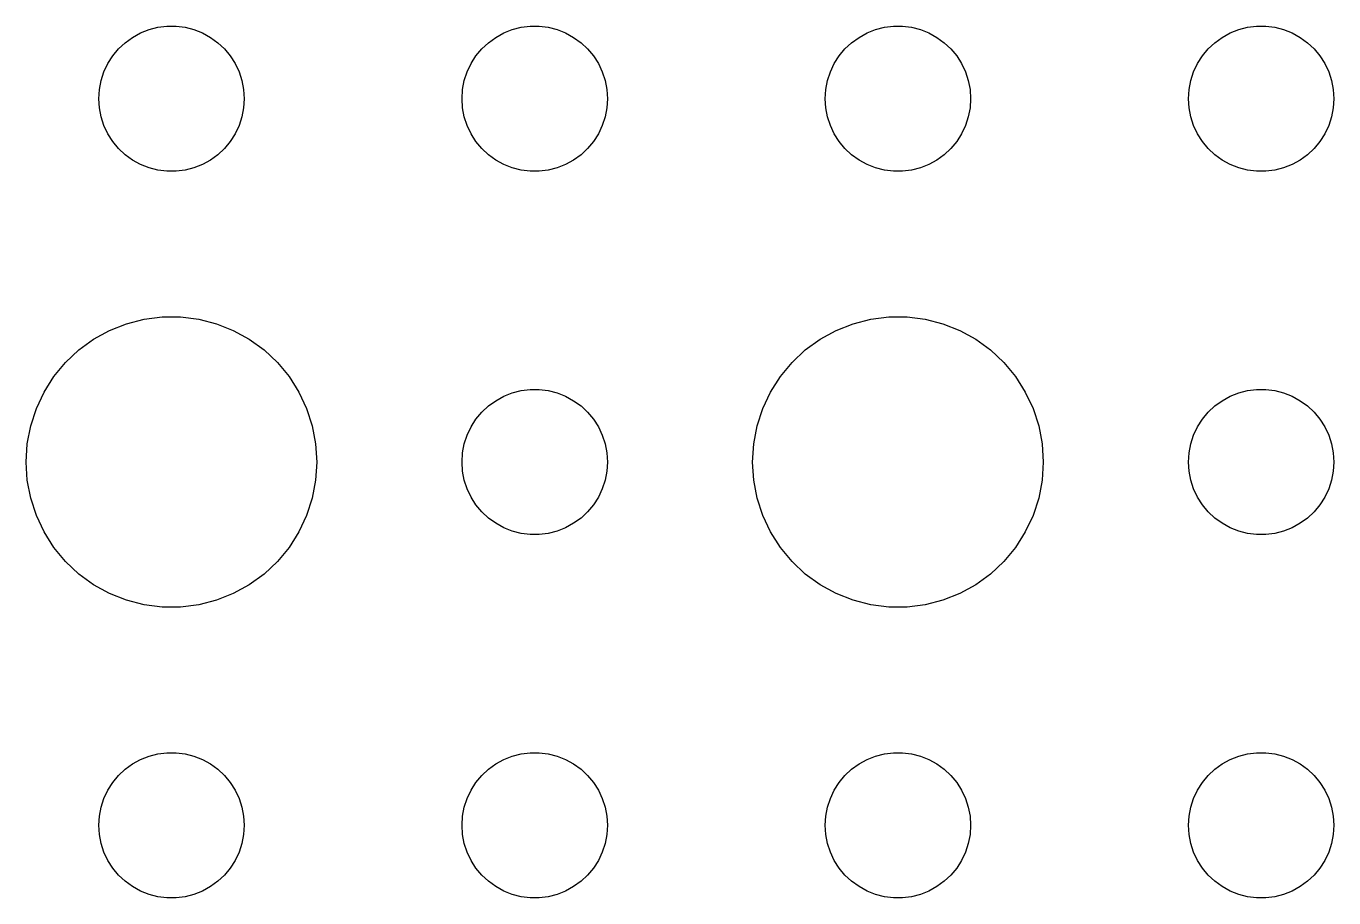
# Model space of a CAD drawing. Header units: metres. Extents: x -134 to 134, y 176 to 394.
# Drawn here: x -100.5 to -73.5, y 204 to 222 of the extents above; entities that cross this region are included whole.
import ezdxf

# ---------------------------------------------------------------- set-up
doc = ezdxf.new("R2010")
doc.units = ezdxf.units.M

msp = doc.modelspace()

# ---------------------------------------------------------------- linework, layer by layer
for p, q in [((-97.9635, 221.927), (-97.7811, 221.973)), ((-97.7811, 221.973), (-97.5942, 221.997)), ((-97.5942, 221.997), (-97.4058, 221.997)), ((-97.4058, 221.997), (-97.2189, 221.973)), ((-97.2189, 221.973), (-97.0365, 221.927)), ((-90.4635, 221.927), (-90.2811, 221.973)), ((-90.2811, 221.973), (-90.0942, 221.997)), ((-90.0942, 221.997), (-89.9058, 221.997)), ((-89.9058, 221.997), (-89.7189, 221.973)), ((-89.7189, 221.973), (-89.5365, 221.927)), ((-82.9635, 221.927), (-82.7811, 221.973)), ((-82.7811, 221.973), (-82.5942, 221.997)), ((-82.5942, 221.997), (-82.4058, 221.997)), ((-82.4058, 221.997), (-82.2189, 221.973)), ((-82.2189, 221.973), (-82.0365, 221.927)), ((-75.4635, 221.927), (-75.2811, 221.973)), ((-75.2811, 221.973), (-75.0942, 221.997)), ((-75.0942, 221.997), (-74.9058, 221.997)), ((-74.9058, 221.997), (-74.7189, 221.973)), ((-74.7189, 221.973), (-74.5365, 221.927)), ((-98.4561, 221.656), (-98.3037, 221.766)), ((-98.3037, 221.766), (-98.1387, 221.857)), ((-98.1387, 221.857), (-97.9635, 221.927)), ((-97.0365, 221.927), (-96.8613, 221.857)), ((-96.8613, 221.857), (-96.6963, 221.766)), ((-96.6963, 221.766), (-96.5439, 221.656)), ((-90.9561, 221.656), (-90.8037, 221.766)), ((-90.8037, 221.766), (-90.6387, 221.857)), ((-90.6387, 221.857), (-90.4635, 221.927)), ((-89.5365, 221.927), (-89.3613, 221.857)), ((-89.3613, 221.857), (-89.1963, 221.766)), ((-89.1963, 221.766), (-89.0439, 221.656)), ((-83.4561, 221.656), (-83.3037, 221.766)), ((-83.3037, 221.766), (-83.1387, 221.857)), ((-83.1387, 221.857), (-82.9635, 221.927)), ((-82.0365, 221.927), (-81.8613, 221.857)), ((-81.8613, 221.857), (-81.6963, 221.766)), ((-81.6963, 221.766), (-81.5439, 221.656)), ((-75.9561, 221.656), (-75.8037, 221.766)), ((-75.8037, 221.766), (-75.6387, 221.857)), ((-75.6387, 221.857), (-75.4635, 221.927)), ((-74.5365, 221.927), (-74.3613, 221.857)), ((-74.3613, 221.857), (-74.1963, 221.766)), ((-74.1963, 221.766), (-74.0439, 221.656)), ((-98.7135, 221.382), (-98.5934, 221.527)), ((-98.5934, 221.527), (-98.4561, 221.656)), ((-96.5439, 221.656), (-96.4065, 221.527)), ((-96.4065, 221.527), (-96.2865, 221.382)), ((-91.2135, 221.382), (-91.0934, 221.527)), ((-91.0934, 221.527), (-90.9561, 221.656)), ((-89.0439, 221.656), (-88.9065, 221.527)), ((-88.9065, 221.527), (-88.7865, 221.382)), ((-83.7135, 221.382), (-83.5934, 221.527)), ((-83.5934, 221.527), (-83.4561, 221.656)), ((-81.5439, 221.656), (-81.4065, 221.527)), ((-81.4065, 221.527), (-81.2865, 221.382)), ((-76.2135, 221.382), (-76.0934, 221.527)), ((-76.0934, 221.527), (-75.9561, 221.656)), ((-74.0439, 221.656), (-73.9065, 221.527)), ((-73.9065, 221.527), (-73.7865, 221.382)), ((-98.8947, 221.052), (-98.8145, 221.223)), ((-98.8145, 221.223), (-98.7135, 221.382)), ((-96.2865, 221.382), (-96.1855, 221.223)), ((-96.1855, 221.223), (-96.1053, 221.052)), ((-91.3947, 221.052), (-91.3145, 221.223)), ((-91.3145, 221.223), (-91.2135, 221.382)), ((-88.7865, 221.382), (-88.6855, 221.223)), ((-88.6855, 221.223), (-88.6053, 221.052)), ((-83.8947, 221.052), (-83.8145, 221.223)), ((-83.8145, 221.223), (-83.7135, 221.382)), ((-81.2865, 221.382), (-81.1855, 221.223)), ((-81.1855, 221.223), (-81.1053, 221.052)), ((-76.3947, 221.052), (-76.3145, 221.223)), ((-76.3145, 221.223), (-76.2135, 221.382)), ((-73.7865, 221.382), (-73.6855, 221.223)), ((-73.6855, 221.223), (-73.6053, 221.052)), ((-98.9882, 220.688), (-98.9529, 220.873)), ((-98.9529, 220.873), (-98.8947, 221.052)), ((-96.1053, 221.052), (-96.0471, 220.873)), ((-96.0471, 220.873), (-96.0118, 220.688)), ((-91.4882, 220.688), (-91.4529, 220.873)), ((-91.4529, 220.873), (-91.3947, 221.052)), ((-88.6053, 221.052), (-88.5471, 220.873)), ((-88.5471, 220.873), (-88.5118, 220.688)), ((-83.9882, 220.688), (-83.9529, 220.873)), ((-83.9529, 220.873), (-83.8947, 221.052)), ((-81.1053, 221.052), (-81.0471, 220.873)), ((-81.0471, 220.873), (-81.0118, 220.688)), ((-76.4882, 220.688), (-76.4529, 220.873)), ((-76.4529, 220.873), (-76.3947, 221.052)), ((-73.6053, 221.052), (-73.5471, 220.873)), ((-73.5471, 220.873), (-73.5118, 220.688)), ((-99, 220.5), (-98.9882, 220.688)), ((-96.0118, 220.688), (-96, 220.5)), ((-91.5, 220.5), (-91.4882, 220.688)), ((-88.5118, 220.688), (-88.5, 220.5)), ((-84, 220.5), (-83.9882, 220.688)), ((-81.0118, 220.688), (-81, 220.5)), ((-76.5, 220.5), (-76.4882, 220.688)), ((-73.5118, 220.688), (-73.5, 220.5)), ((-98.9882, 220.312), (-99, 220.5)), ((-96, 220.5), (-96.0118, 220.312)), ((-91.4882, 220.312), (-91.5, 220.5)), ((-88.5, 220.5), (-88.5118, 220.312)), ((-83.9882, 220.312), (-84, 220.5)), ((-81, 220.5), (-81.0118, 220.312)), ((-76.4882, 220.312), (-76.5, 220.5)), ((-73.5, 220.5), (-73.5118, 220.312)), ((-98.9529, 220.127), (-98.9882, 220.312)), ((-98.8947, 219.948), (-98.9529, 220.127)), ((-96.0471, 220.127), (-96.1053, 219.948)), ((-96.0118, 220.312), (-96.0471, 220.127)), ((-91.4529, 220.127), (-91.4882, 220.312)), ((-91.3947, 219.948), (-91.4529, 220.127)), ((-88.5471, 220.127), (-88.6053, 219.948)), ((-88.5118, 220.312), (-88.5471, 220.127)), ((-83.9529, 220.127), (-83.9882, 220.312)), ((-83.8947, 219.948), (-83.9529, 220.127)), ((-81.0471, 220.127), (-81.1053, 219.948)), ((-81.0118, 220.312), (-81.0471, 220.127)), ((-76.4529, 220.127), (-76.4882, 220.312)), ((-76.3947, 219.948), (-76.4529, 220.127)), ((-73.5471, 220.127), (-73.6053, 219.948)), ((-73.5118, 220.312), (-73.5471, 220.127)), ((-98.8145, 219.777), (-98.8947, 219.948)), ((-96.1053, 219.948), (-96.1855, 219.777)), ((-91.3145, 219.777), (-91.3947, 219.948)), ((-88.6053, 219.948), (-88.6855, 219.777)), ((-83.8145, 219.777), (-83.8947, 219.948)), ((-81.1053, 219.948), (-81.1855, 219.777)), ((-76.3145, 219.777), (-76.3947, 219.948)), ((-73.6053, 219.948), (-73.6855, 219.777)), ((-98.7135, 219.618), (-98.8145, 219.777)), ((-98.5934, 219.473), (-98.7135, 219.618)), ((-96.2865, 219.618), (-96.4065, 219.473)), ((-96.1855, 219.777), (-96.2865, 219.618)), ((-91.2135, 219.618), (-91.3145, 219.777)), ((-91.0934, 219.473), (-91.2135, 219.618)), ((-88.7865, 219.618), (-88.9065, 219.473)), ((-88.6855, 219.777), (-88.7865, 219.618)), ((-83.7135, 219.618), (-83.8145, 219.777)), ((-83.5934, 219.473), (-83.7135, 219.618)), ((-81.2865, 219.618), (-81.4065, 219.473)), ((-81.1855, 219.777), (-81.2865, 219.618)), ((-76.2135, 219.618), (-76.3145, 219.777)), ((-76.0934, 219.473), (-76.2135, 219.618)), ((-73.7865, 219.618), (-73.9065, 219.473)), ((-73.6855, 219.777), (-73.7865, 219.618)), ((-98.4561, 219.344), (-98.5934, 219.473)), ((-98.3037, 219.234), (-98.4561, 219.344)), ((-96.5439, 219.344), (-96.6963, 219.234)), ((-96.4065, 219.473), (-96.5439, 219.344)), ((-90.9561, 219.344), (-91.0934, 219.473)), ((-90.8037, 219.234), (-90.9561, 219.344)), ((-89.0439, 219.344), (-89.1963, 219.234)), ((-88.9065, 219.473), (-89.0439, 219.344)), ((-83.4561, 219.344), (-83.5934, 219.473)), ((-83.3037, 219.234), (-83.4561, 219.344)), ((-81.5439, 219.344), (-81.6963, 219.234)), ((-81.4065, 219.473), (-81.5439, 219.344)), ((-75.9561, 219.344), (-76.0934, 219.473)), ((-75.8037, 219.234), (-75.9561, 219.344)), ((-74.0439, 219.344), (-74.1963, 219.234)), ((-73.9065, 219.473), (-74.0439, 219.344)), ((-98.1387, 219.143), (-98.3037, 219.234)), ((-97.9635, 219.073), (-98.1387, 219.143)), ((-97.7811, 219.027), (-97.9635, 219.073)), ((-97.5942, 219.003), (-97.7811, 219.027)), ((-97.4058, 219.003), (-97.5942, 219.003)), ((-97.2189, 219.027), (-97.4058, 219.003)), ((-97.0365, 219.073), (-97.2189, 219.027)), ((-96.8613, 219.143), (-97.0365, 219.073)), ((-96.6963, 219.234), (-96.8613, 219.143)), ((-90.6387, 219.143), (-90.8037, 219.234)), ((-90.4635, 219.073), (-90.6387, 219.143)), ((-90.2811, 219.027), (-90.4635, 219.073)), ((-90.0942, 219.003), (-90.2811, 219.027)), ((-89.9058, 219.003), (-90.0942, 219.003)), ((-89.7189, 219.027), (-89.9058, 219.003)), ((-89.5365, 219.073), (-89.7189, 219.027)), ((-89.3613, 219.143), (-89.5365, 219.073)), ((-89.1963, 219.234), (-89.3613, 219.143)), ((-83.1387, 219.143), (-83.3037, 219.234)), ((-82.9635, 219.073), (-83.1387, 219.143)), ((-82.7811, 219.027), (-82.9635, 219.073)), ((-82.5942, 219.003), (-82.7811, 219.027)), ((-82.4058, 219.003), (-82.5942, 219.003)), ((-82.2189, 219.027), (-82.4058, 219.003)), ((-82.0365, 219.073), (-82.2189, 219.027)), ((-81.8613, 219.143), (-82.0365, 219.073)), ((-81.6963, 219.234), (-81.8613, 219.143)), ((-75.6387, 219.143), (-75.8037, 219.234)), ((-75.4635, 219.073), (-75.6387, 219.143)), ((-75.2811, 219.027), (-75.4635, 219.073)), ((-75.0942, 219.003), (-75.2811, 219.027)), ((-74.9058, 219.003), (-75.0942, 219.003)), ((-74.7189, 219.027), (-74.9058, 219.003)), ((-74.5365, 219.073), (-74.7189, 219.027)), ((-74.3613, 219.143), (-74.5365, 219.073)), ((-74.1963, 219.234), (-74.3613, 219.143)), ((-98.7773, 215.714), (-98.427, 215.853)), ((-98.427, 215.853), (-98.0621, 215.947)), ((-98.0621, 215.947), (-97.6884, 215.994)), ((-97.6884, 215.994), (-97.3116, 215.994)), ((-97.3116, 215.994), (-96.9379, 215.947)), ((-96.9379, 215.947), (-96.573, 215.853)), ((-96.573, 215.853), (-96.2227, 215.714)), ((-83.7773, 215.714), (-83.427, 215.853)), ((-83.427, 215.853), (-83.0621, 215.947)), ((-83.0621, 215.947), (-82.6884, 215.994)), ((-82.6884, 215.994), (-82.3116, 215.994)), ((-82.3116, 215.994), (-81.9379, 215.947)), ((-81.9379, 215.947), (-81.573, 215.853)), ((-81.573, 215.853), (-81.2227, 215.714)), ((-99.4123, 215.312), (-99.1075, 215.533)), ((-99.1075, 215.533), (-98.7773, 215.714)), ((-96.2227, 215.714), (-95.8925, 215.533)), ((-95.8925, 215.533), (-95.5877, 215.312)), ((-84.4123, 215.312), (-84.1075, 215.533)), ((-84.1075, 215.533), (-83.7773, 215.714)), ((-81.2227, 215.714), (-80.8925, 215.533)), ((-80.8925, 215.533), (-80.5877, 215.312)), ((-99.6869, 215.054), (-99.4123, 215.312)), ((-95.5877, 215.312), (-95.3131, 215.054)), ((-84.6869, 215.054), (-84.4123, 215.312)), ((-80.5877, 215.312), (-80.3131, 215.054)), ((-99.927, 214.763), (-99.6869, 215.054)), ((-95.3131, 215.054), (-95.073, 214.763)), ((-84.927, 214.763), (-84.6869, 215.054)), ((-80.3131, 215.054), (-80.073, 214.763)), ((-100.129, 214.445), (-99.927, 214.763)), ((-95.073, 214.763), (-94.8711, 214.445)), ((-85.1289, 214.445), (-84.927, 214.763)), ((-80.073, 214.763), (-79.8711, 214.445)), ((-100.289, 214.104), (-100.129, 214.445)), ((-94.8711, 214.445), (-94.7107, 214.104)), ((-90.6387, 214.357), (-90.4635, 214.427)), ((-90.4635, 214.427), (-90.2811, 214.473)), ((-90.2811, 214.473), (-90.0942, 214.497)), ((-90.0942, 214.497), (-89.9058, 214.497)), ((-89.9058, 214.497), (-89.7189, 214.473)), ((-89.7189, 214.473), (-89.5365, 214.427)), ((-89.5365, 214.427), (-89.3613, 214.357)), ((-85.2893, 214.104), (-85.1289, 214.445)), ((-79.8711, 214.445), (-79.7107, 214.104)), ((-75.6387, 214.357), (-75.4635, 214.427)), ((-75.4635, 214.427), (-75.2811, 214.473)), ((-75.2811, 214.473), (-75.0942, 214.497)), ((-75.0942, 214.497), (-74.9058, 214.497)), ((-74.9058, 214.497), (-74.7189, 214.473)), ((-74.7189, 214.473), (-74.5365, 214.427)), ((-74.5365, 214.427), (-74.3613, 214.357)), ((-91.0934, 214.027), (-90.9561, 214.156)), ((-90.9561, 214.156), (-90.8037, 214.266)), ((-90.8037, 214.266), (-90.6387, 214.357)), ((-89.3613, 214.357), (-89.1963, 214.266)), ((-89.1963, 214.266), (-89.0439, 214.156)), ((-89.0439, 214.156), (-88.9065, 214.027)), ((-76.0934, 214.027), (-75.9561, 214.156)), ((-75.9561, 214.156), (-75.8037, 214.266)), ((-75.8037, 214.266), (-75.6387, 214.357)), ((-74.3613, 214.357), (-74.1963, 214.266)), ((-74.1963, 214.266), (-74.0439, 214.156)), ((-74.0439, 214.156), (-73.9065, 214.027)), ((-100.406, 213.746), (-100.289, 214.104)), ((-94.7107, 214.104), (-94.5943, 213.746)), ((-91.3145, 213.723), (-91.2135, 213.882)), ((-91.2135, 213.882), (-91.0934, 214.027)), ((-88.9065, 214.027), (-88.7865, 213.882)), ((-88.7865, 213.882), (-88.6855, 213.723)), ((-85.4057, 213.746), (-85.2893, 214.104)), ((-79.7107, 214.104), (-79.5943, 213.746)), ((-76.3145, 213.723), (-76.2135, 213.882)), ((-76.2135, 213.882), (-76.0934, 214.027)), ((-73.9065, 214.027), (-73.7865, 213.882)), ((-73.7865, 213.882), (-73.6855, 213.723)), ((-100.476, 213.376), (-100.406, 213.746)), ((-94.5943, 213.746), (-94.5237, 213.376)), ((-91.3947, 213.552), (-91.3145, 213.723)), ((-88.6855, 213.723), (-88.6053, 213.552)), ((-85.4763, 213.376), (-85.4057, 213.746)), ((-79.5943, 213.746), (-79.5237, 213.376)), ((-76.3947, 213.552), (-76.3145, 213.723)), ((-73.6855, 213.723), (-73.6053, 213.552)), ((-100.5, 213), (-100.476, 213.376)), ((-94.5237, 213.376), (-94.5, 213)), ((-91.4882, 213.188), (-91.4529, 213.373)), ((-91.4529, 213.373), (-91.3947, 213.552)), ((-88.6053, 213.552), (-88.5471, 213.373)), ((-88.5471, 213.373), (-88.5118, 213.188)), ((-85.5, 213), (-85.4763, 213.376)), ((-79.5237, 213.376), (-79.5, 213)), ((-76.4882, 213.188), (-76.4529, 213.373)), ((-76.4529, 213.373), (-76.3947, 213.552)), ((-73.6053, 213.552), (-73.5471, 213.373)), ((-73.5471, 213.373), (-73.5118, 213.188)), ((-91.5, 213), (-91.4882, 213.188)), ((-88.5118, 213.188), (-88.5, 213)), ((-76.5, 213), (-76.4882, 213.188)), ((-73.5118, 213.188), (-73.5, 213)), ((-100.476, 212.624), (-100.5, 213)), ((-94.5, 213), (-94.5237, 212.624)), ((-91.4882, 212.812), (-91.5, 213)), ((-91.4529, 212.627), (-91.4882, 212.812)), ((-88.5118, 212.812), (-88.5471, 212.627)), ((-88.5, 213), (-88.5118, 212.812)), ((-85.4763, 212.624), (-85.5, 213)), ((-79.5, 213), (-79.5237, 212.624)), ((-76.4882, 212.812), (-76.5, 213)), ((-76.4529, 212.627), (-76.4882, 212.812)), ((-73.5118, 212.812), (-73.5471, 212.627)), ((-73.5, 213), (-73.5118, 212.812)), ((-100.406, 212.254), (-100.476, 212.624)), ((-94.5237, 212.624), (-94.5943, 212.254)), ((-91.3947, 212.448), (-91.4529, 212.627)), ((-88.5471, 212.627), (-88.6053, 212.448)), ((-85.4057, 212.254), (-85.4763, 212.624)), ((-79.5237, 212.624), (-79.5943, 212.254)), ((-76.3947, 212.448), (-76.4529, 212.627)), ((-73.5471, 212.627), (-73.6053, 212.448)), ((-100.289, 211.896), (-100.406, 212.254)), ((-94.5943, 212.254), (-94.7107, 211.896)), ((-91.3145, 212.277), (-91.3947, 212.448)), ((-91.2135, 212.118), (-91.3145, 212.277)), ((-88.6855, 212.277), (-88.7865, 212.118)), ((-88.6053, 212.448), (-88.6855, 212.277)), ((-85.2893, 211.896), (-85.4057, 212.254)), ((-79.5943, 212.254), (-79.7107, 211.896)), ((-76.3145, 212.277), (-76.3947, 212.448)), ((-76.2135, 212.118), (-76.3145, 212.277)), ((-73.6855, 212.277), (-73.7865, 212.118)), ((-73.6053, 212.448), (-73.6855, 212.277)), ((-91.0934, 211.973), (-91.2135, 212.118)), ((-90.9561, 211.844), (-91.0934, 211.973)), ((-88.9065, 211.973), (-89.0439, 211.844)), ((-88.7865, 212.118), (-88.9065, 211.973)), ((-76.0934, 211.973), (-76.2135, 212.118)), ((-75.9561, 211.844), (-76.0934, 211.973)), ((-73.9065, 211.973), (-74.0439, 211.844)), ((-73.7865, 212.118), (-73.9065, 211.973)), ((-100.129, 211.555), (-100.289, 211.896)), ((-94.7107, 211.896), (-94.8711, 211.555)), ((-90.8037, 211.734), (-90.9561, 211.844)), ((-90.6387, 211.643), (-90.8037, 211.734)), ((-89.1963, 211.734), (-89.3613, 211.643)), ((-89.0439, 211.844), (-89.1963, 211.734)), ((-85.1289, 211.555), (-85.2893, 211.896)), ((-79.7107, 211.896), (-79.8711, 211.555)), ((-75.8037, 211.734), (-75.9561, 211.844)), ((-75.6387, 211.643), (-75.8037, 211.734)), ((-74.1963, 211.734), (-74.3613, 211.643)), ((-74.0439, 211.844), (-74.1963, 211.734)), ((-99.927, 211.237), (-100.129, 211.555)), ((-94.8711, 211.555), (-95.073, 211.237)), ((-90.4635, 211.573), (-90.6387, 211.643)), ((-90.2811, 211.527), (-90.4635, 211.573)), ((-90.0942, 211.503), (-90.2811, 211.527)), ((-89.9058, 211.503), (-90.0942, 211.503)), ((-89.7189, 211.527), (-89.9058, 211.503)), ((-89.5365, 211.573), (-89.7189, 211.527)), ((-89.3613, 211.643), (-89.5365, 211.573)), ((-84.927, 211.237), (-85.1289, 211.555)), ((-79.8711, 211.555), (-80.073, 211.237)), ((-75.4635, 211.573), (-75.6387, 211.643)), ((-75.2811, 211.527), (-75.4635, 211.573)), ((-75.0942, 211.503), (-75.2811, 211.527)), ((-74.9058, 211.503), (-75.0942, 211.503)), ((-74.7189, 211.527), (-74.9058, 211.503)), ((-74.5365, 211.573), (-74.7189, 211.527)), ((-74.3613, 211.643), (-74.5365, 211.573)), ((-99.6869, 210.946), (-99.927, 211.237)), ((-95.073, 211.237), (-95.3131, 210.946)), ((-84.6869, 210.946), (-84.927, 211.237)), ((-80.073, 211.237), (-80.3131, 210.946)), ((-99.4123, 210.688), (-99.6869, 210.946)), ((-95.3131, 210.946), (-95.5877, 210.688)), ((-84.4123, 210.688), (-84.6869, 210.946)), ((-80.3131, 210.946), (-80.5877, 210.688)), ((-99.1075, 210.467), (-99.4123, 210.688)), ((-95.5877, 210.688), (-95.8925, 210.467)), ((-84.1075, 210.467), (-84.4123, 210.688)), ((-80.5877, 210.688), (-80.8925, 210.467)), ((-98.7773, 210.286), (-99.1075, 210.467)), ((-95.8925, 210.467), (-96.2227, 210.286)), ((-83.7773, 210.286), (-84.1075, 210.467)), ((-80.8925, 210.467), (-81.2227, 210.286)), ((-98.427, 210.147), (-98.7773, 210.286)), ((-98.0621, 210.053), (-98.427, 210.147)), ((-96.573, 210.147), (-96.9379, 210.053)), ((-96.2227, 210.286), (-96.573, 210.147)), ((-83.427, 210.147), (-83.7773, 210.286)), ((-83.0621, 210.053), (-83.427, 210.147)), ((-81.573, 210.147), (-81.9379, 210.053)), ((-81.2227, 210.286), (-81.573, 210.147)), ((-97.6884, 210.006), (-98.0621, 210.053)), ((-97.3116, 210.006), (-97.6884, 210.006)), ((-96.9379, 210.053), (-97.3116, 210.006)), ((-82.6884, 210.006), (-83.0621, 210.053)), ((-82.3116, 210.006), (-82.6884, 210.006)), ((-81.9379, 210.053), (-82.3116, 210.006)), ((-98.3037, 206.766), (-98.1387, 206.857)), ((-98.1387, 206.857), (-97.9635, 206.927)), ((-97.9635, 206.927), (-97.7811, 206.973)), ((-97.7811, 206.973), (-97.5942, 206.997)), ((-97.5942, 206.997), (-97.4058, 206.997)), ((-97.4058, 206.997), (-97.2189, 206.973)), ((-97.2189, 206.973), (-97.0365, 206.927)), ((-97.0365, 206.927), (-96.8613, 206.857)), ((-96.8613, 206.857), (-96.6963, 206.766)), ((-90.8037, 206.766), (-90.6387, 206.857)), ((-90.6387, 206.857), (-90.4635, 206.927)), ((-90.4635, 206.927), (-90.2811, 206.973)), ((-90.2811, 206.973), (-90.0942, 206.997)), ((-90.0942, 206.997), (-89.9058, 206.997)), ((-89.9058, 206.997), (-89.7189, 206.973)), ((-89.7189, 206.973), (-89.5365, 206.927)), ((-89.5365, 206.927), (-89.3613, 206.857)), ((-89.3613, 206.857), (-89.1963, 206.766)), ((-83.3037, 206.766), (-83.1387, 206.857)), ((-83.1387, 206.857), (-82.9635, 206.927)), ((-82.9635, 206.927), (-82.7811, 206.973)), ((-82.7811, 206.973), (-82.5942, 206.997)), ((-82.5942, 206.997), (-82.4058, 206.997)), ((-82.4058, 206.997), (-82.2189, 206.973)), ((-82.2189, 206.973), (-82.0365, 206.927)), ((-82.0365, 206.927), (-81.8613, 206.857)), ((-81.8613, 206.857), (-81.6963, 206.766)), ((-75.8037, 206.766), (-75.6387, 206.857)), ((-75.6387, 206.857), (-75.4635, 206.927)), ((-75.4635, 206.927), (-75.2811, 206.973)), ((-75.2811, 206.973), (-75.0942, 206.997)), ((-75.0942, 206.997), (-74.9058, 206.997)), ((-74.9058, 206.997), (-74.7189, 206.973)), ((-74.7189, 206.973), (-74.5365, 206.927)), ((-74.5365, 206.927), (-74.3613, 206.857)), ((-74.3613, 206.857), (-74.1963, 206.766)), ((-98.5934, 206.527), (-98.4561, 206.656)), ((-98.4561, 206.656), (-98.3037, 206.766)), ((-96.6963, 206.766), (-96.5439, 206.656)), ((-96.5439, 206.656), (-96.4065, 206.527)), ((-91.0934, 206.527), (-90.9561, 206.656)), ((-90.9561, 206.656), (-90.8037, 206.766)), ((-89.1963, 206.766), (-89.0439, 206.656)), ((-89.0439, 206.656), (-88.9065, 206.527)), ((-83.5934, 206.527), (-83.4561, 206.656)), ((-83.4561, 206.656), (-83.3037, 206.766)), ((-81.6963, 206.766), (-81.5439, 206.656)), ((-81.5439, 206.656), (-81.4065, 206.527)), ((-76.0934, 206.527), (-75.9561, 206.656)), ((-75.9561, 206.656), (-75.8037, 206.766)), ((-74.1963, 206.766), (-74.0439, 206.656)), ((-74.0439, 206.656), (-73.9065, 206.527)), ((-98.8145, 206.223), (-98.7135, 206.382)), ((-98.7135, 206.382), (-98.5934, 206.527)), ((-96.4065, 206.527), (-96.2865, 206.382)), ((-96.2865, 206.382), (-96.1855, 206.223)), ((-91.3145, 206.223), (-91.2135, 206.382)), ((-91.2135, 206.382), (-91.0934, 206.527)), ((-88.9065, 206.527), (-88.7865, 206.382)), ((-88.7865, 206.382), (-88.6855, 206.223)), ((-83.8145, 206.223), (-83.7135, 206.382)), ((-83.7135, 206.382), (-83.5934, 206.527)), ((-81.4065, 206.527), (-81.2865, 206.382)), ((-81.2865, 206.382), (-81.1855, 206.223)), ((-76.3145, 206.223), (-76.2135, 206.382)), ((-76.2135, 206.382), (-76.0934, 206.527)), ((-73.9065, 206.527), (-73.7865, 206.382)), ((-73.7865, 206.382), (-73.6855, 206.223)), ((-98.9529, 205.873), (-98.8947, 206.052)), ((-98.8947, 206.052), (-98.8145, 206.223)), ((-96.1855, 206.223), (-96.1053, 206.052)), ((-96.1053, 206.052), (-96.0471, 205.873)), ((-91.4529, 205.873), (-91.3947, 206.052)), ((-91.3947, 206.052), (-91.3145, 206.223)), ((-88.6855, 206.223), (-88.6053, 206.052)), ((-88.6053, 206.052), (-88.5471, 205.873)), ((-83.9529, 205.873), (-83.8947, 206.052)), ((-83.8947, 206.052), (-83.8145, 206.223)), ((-81.1855, 206.223), (-81.1053, 206.052)), ((-81.1053, 206.052), (-81.0471, 205.873)), ((-76.4529, 205.873), (-76.3947, 206.052)), ((-76.3947, 206.052), (-76.3145, 206.223)), ((-73.6855, 206.223), (-73.6053, 206.052)), ((-73.6053, 206.052), (-73.5471, 205.873)), ((-98.9882, 205.688), (-98.9529, 205.873)), ((-96.0471, 205.873), (-96.0118, 205.688)), ((-91.4882, 205.688), (-91.4529, 205.873)), ((-88.5471, 205.873), (-88.5118, 205.688)), ((-83.9882, 205.688), (-83.9529, 205.873)), ((-81.0471, 205.873), (-81.0118, 205.688)), ((-76.4882, 205.688), (-76.4529, 205.873)), ((-73.5471, 205.873), (-73.5118, 205.688)), ((-99, 205.5), (-98.9882, 205.688)), ((-98.9882, 205.312), (-99, 205.5)), ((-96.0118, 205.688), (-96, 205.5)), ((-96, 205.5), (-96.0118, 205.312)), ((-91.5, 205.5), (-91.4882, 205.688)), ((-91.4882, 205.312), (-91.5, 205.5)), ((-88.5118, 205.688), (-88.5, 205.5)), ((-88.5, 205.5), (-88.5118, 205.312)), ((-84, 205.5), (-83.9882, 205.688)), ((-83.9882, 205.312), (-84, 205.5)), ((-81.0118, 205.688), (-81, 205.5)), ((-81, 205.5), (-81.0118, 205.312)), ((-76.5, 205.5), (-76.4882, 205.688)), ((-76.4882, 205.312), (-76.5, 205.5)), ((-73.5118, 205.688), (-73.5, 205.5)), ((-73.5, 205.5), (-73.5118, 205.312)), ((-98.9529, 205.127), (-98.9882, 205.312)), ((-96.0118, 205.312), (-96.0471, 205.127)), ((-91.4529, 205.127), (-91.4882, 205.312)), ((-88.5118, 205.312), (-88.5471, 205.127)), ((-83.9529, 205.127), (-83.9882, 205.312)), ((-81.0118, 205.312), (-81.0471, 205.127)), ((-76.4529, 205.127), (-76.4882, 205.312)), ((-73.5118, 205.312), (-73.5471, 205.127)), ((-98.8947, 204.948), (-98.9529, 205.127)), ((-98.8145, 204.777), (-98.8947, 204.948)), ((-96.1053, 204.948), (-96.1855, 204.777)), ((-96.0471, 205.127), (-96.1053, 204.948)), ((-91.3947, 204.948), (-91.4529, 205.127)), ((-91.3145, 204.777), (-91.3947, 204.948)), ((-88.6053, 204.948), (-88.6855, 204.777)), ((-88.5471, 205.127), (-88.6053, 204.948)), ((-83.8947, 204.948), (-83.9529, 205.127)), ((-83.8145, 204.777), (-83.8947, 204.948)), ((-81.1053, 204.948), (-81.1855, 204.777)), ((-81.0471, 205.127), (-81.1053, 204.948)), ((-76.3947, 204.948), (-76.4529, 205.127)), ((-76.3145, 204.777), (-76.3947, 204.948)), ((-73.6053, 204.948), (-73.6855, 204.777)), ((-73.5471, 205.127), (-73.6053, 204.948)), ((-98.7135, 204.618), (-98.8145, 204.777)), ((-96.1855, 204.777), (-96.2865, 204.618)), ((-91.2135, 204.618), (-91.3145, 204.777)), ((-88.6855, 204.777), (-88.7865, 204.618)), ((-83.7135, 204.618), (-83.8145, 204.777)), ((-81.1855, 204.777), (-81.2865, 204.618)), ((-76.2135, 204.618), (-76.3145, 204.777)), ((-73.6855, 204.777), (-73.7865, 204.618)), ((-98.5934, 204.473), (-98.7135, 204.618)), ((-98.4561, 204.344), (-98.5934, 204.473)), ((-96.4065, 204.473), (-96.5439, 204.344)), ((-96.2865, 204.618), (-96.4065, 204.473)), ((-91.0934, 204.473), (-91.2135, 204.618)), ((-90.9561, 204.344), (-91.0934, 204.473)), ((-88.9065, 204.473), (-89.0439, 204.344)), ((-88.7865, 204.618), (-88.9065, 204.473)), ((-83.5934, 204.473), (-83.7135, 204.618)), ((-83.4561, 204.344), (-83.5934, 204.473)), ((-81.4065, 204.473), (-81.5439, 204.344)), ((-81.2865, 204.618), (-81.4065, 204.473)), ((-76.0934, 204.473), (-76.2135, 204.618)), ((-75.9561, 204.344), (-76.0934, 204.473)), ((-73.9065, 204.473), (-74.0439, 204.344)), ((-73.7865, 204.618), (-73.9065, 204.473)), ((-98.3037, 204.234), (-98.4561, 204.344)), ((-98.1387, 204.143), (-98.3037, 204.234)), ((-97.9635, 204.073), (-98.1387, 204.143)), ((-96.8613, 204.143), (-97.0365, 204.073)), ((-96.6963, 204.234), (-96.8613, 204.143)), ((-96.5439, 204.344), (-96.6963, 204.234)), ((-90.8037, 204.234), (-90.9561, 204.344)), ((-90.6387, 204.143), (-90.8037, 204.234)), ((-90.4635, 204.073), (-90.6387, 204.143)), ((-89.3613, 204.143), (-89.5365, 204.073)), ((-89.1963, 204.234), (-89.3613, 204.143)), ((-89.0439, 204.344), (-89.1963, 204.234)), ((-83.3037, 204.234), (-83.4561, 204.344)), ((-83.1387, 204.143), (-83.3037, 204.234)), ((-82.9635, 204.073), (-83.1387, 204.143)), ((-81.8613, 204.143), (-82.0365, 204.073)), ((-81.6963, 204.234), (-81.8613, 204.143)), ((-81.5439, 204.344), (-81.6963, 204.234)), ((-75.8037, 204.234), (-75.9561, 204.344)), ((-75.6387, 204.143), (-75.8037, 204.234)), ((-75.4635, 204.073), (-75.6387, 204.143)), ((-74.3613, 204.143), (-74.5365, 204.073)), ((-74.1963, 204.234), (-74.3613, 204.143)), ((-74.0439, 204.344), (-74.1963, 204.234)), ((-97.7811, 204.027), (-97.9635, 204.073)), ((-97.5942, 204.003), (-97.7811, 204.027)), ((-97.4058, 204.003), (-97.5942, 204.003)), ((-97.2189, 204.027), (-97.4058, 204.003)), ((-97.0365, 204.073), (-97.2189, 204.027)), ((-90.2811, 204.027), (-90.4635, 204.073)), ((-90.0942, 204.003), (-90.2811, 204.027)), ((-89.9058, 204.003), (-90.0942, 204.003)), ((-89.7189, 204.027), (-89.9058, 204.003)), ((-89.5365, 204.073), (-89.7189, 204.027)), ((-82.7811, 204.027), (-82.9635, 204.073)), ((-82.5942, 204.003), (-82.7811, 204.027)), ((-82.4058, 204.003), (-82.5942, 204.003)), ((-82.2189, 204.027), (-82.4058, 204.003)), ((-82.0365, 204.073), (-82.2189, 204.027)), ((-75.2811, 204.027), (-75.4635, 204.073)), ((-75.0942, 204.003), (-75.2811, 204.027)), ((-74.9058, 204.003), (-75.0942, 204.003)), ((-74.7189, 204.027), (-74.9058, 204.003)), ((-74.5365, 204.073), (-74.7189, 204.027))]:
    msp.add_line(p, q)

doc.saveas('drawing.dxf')
